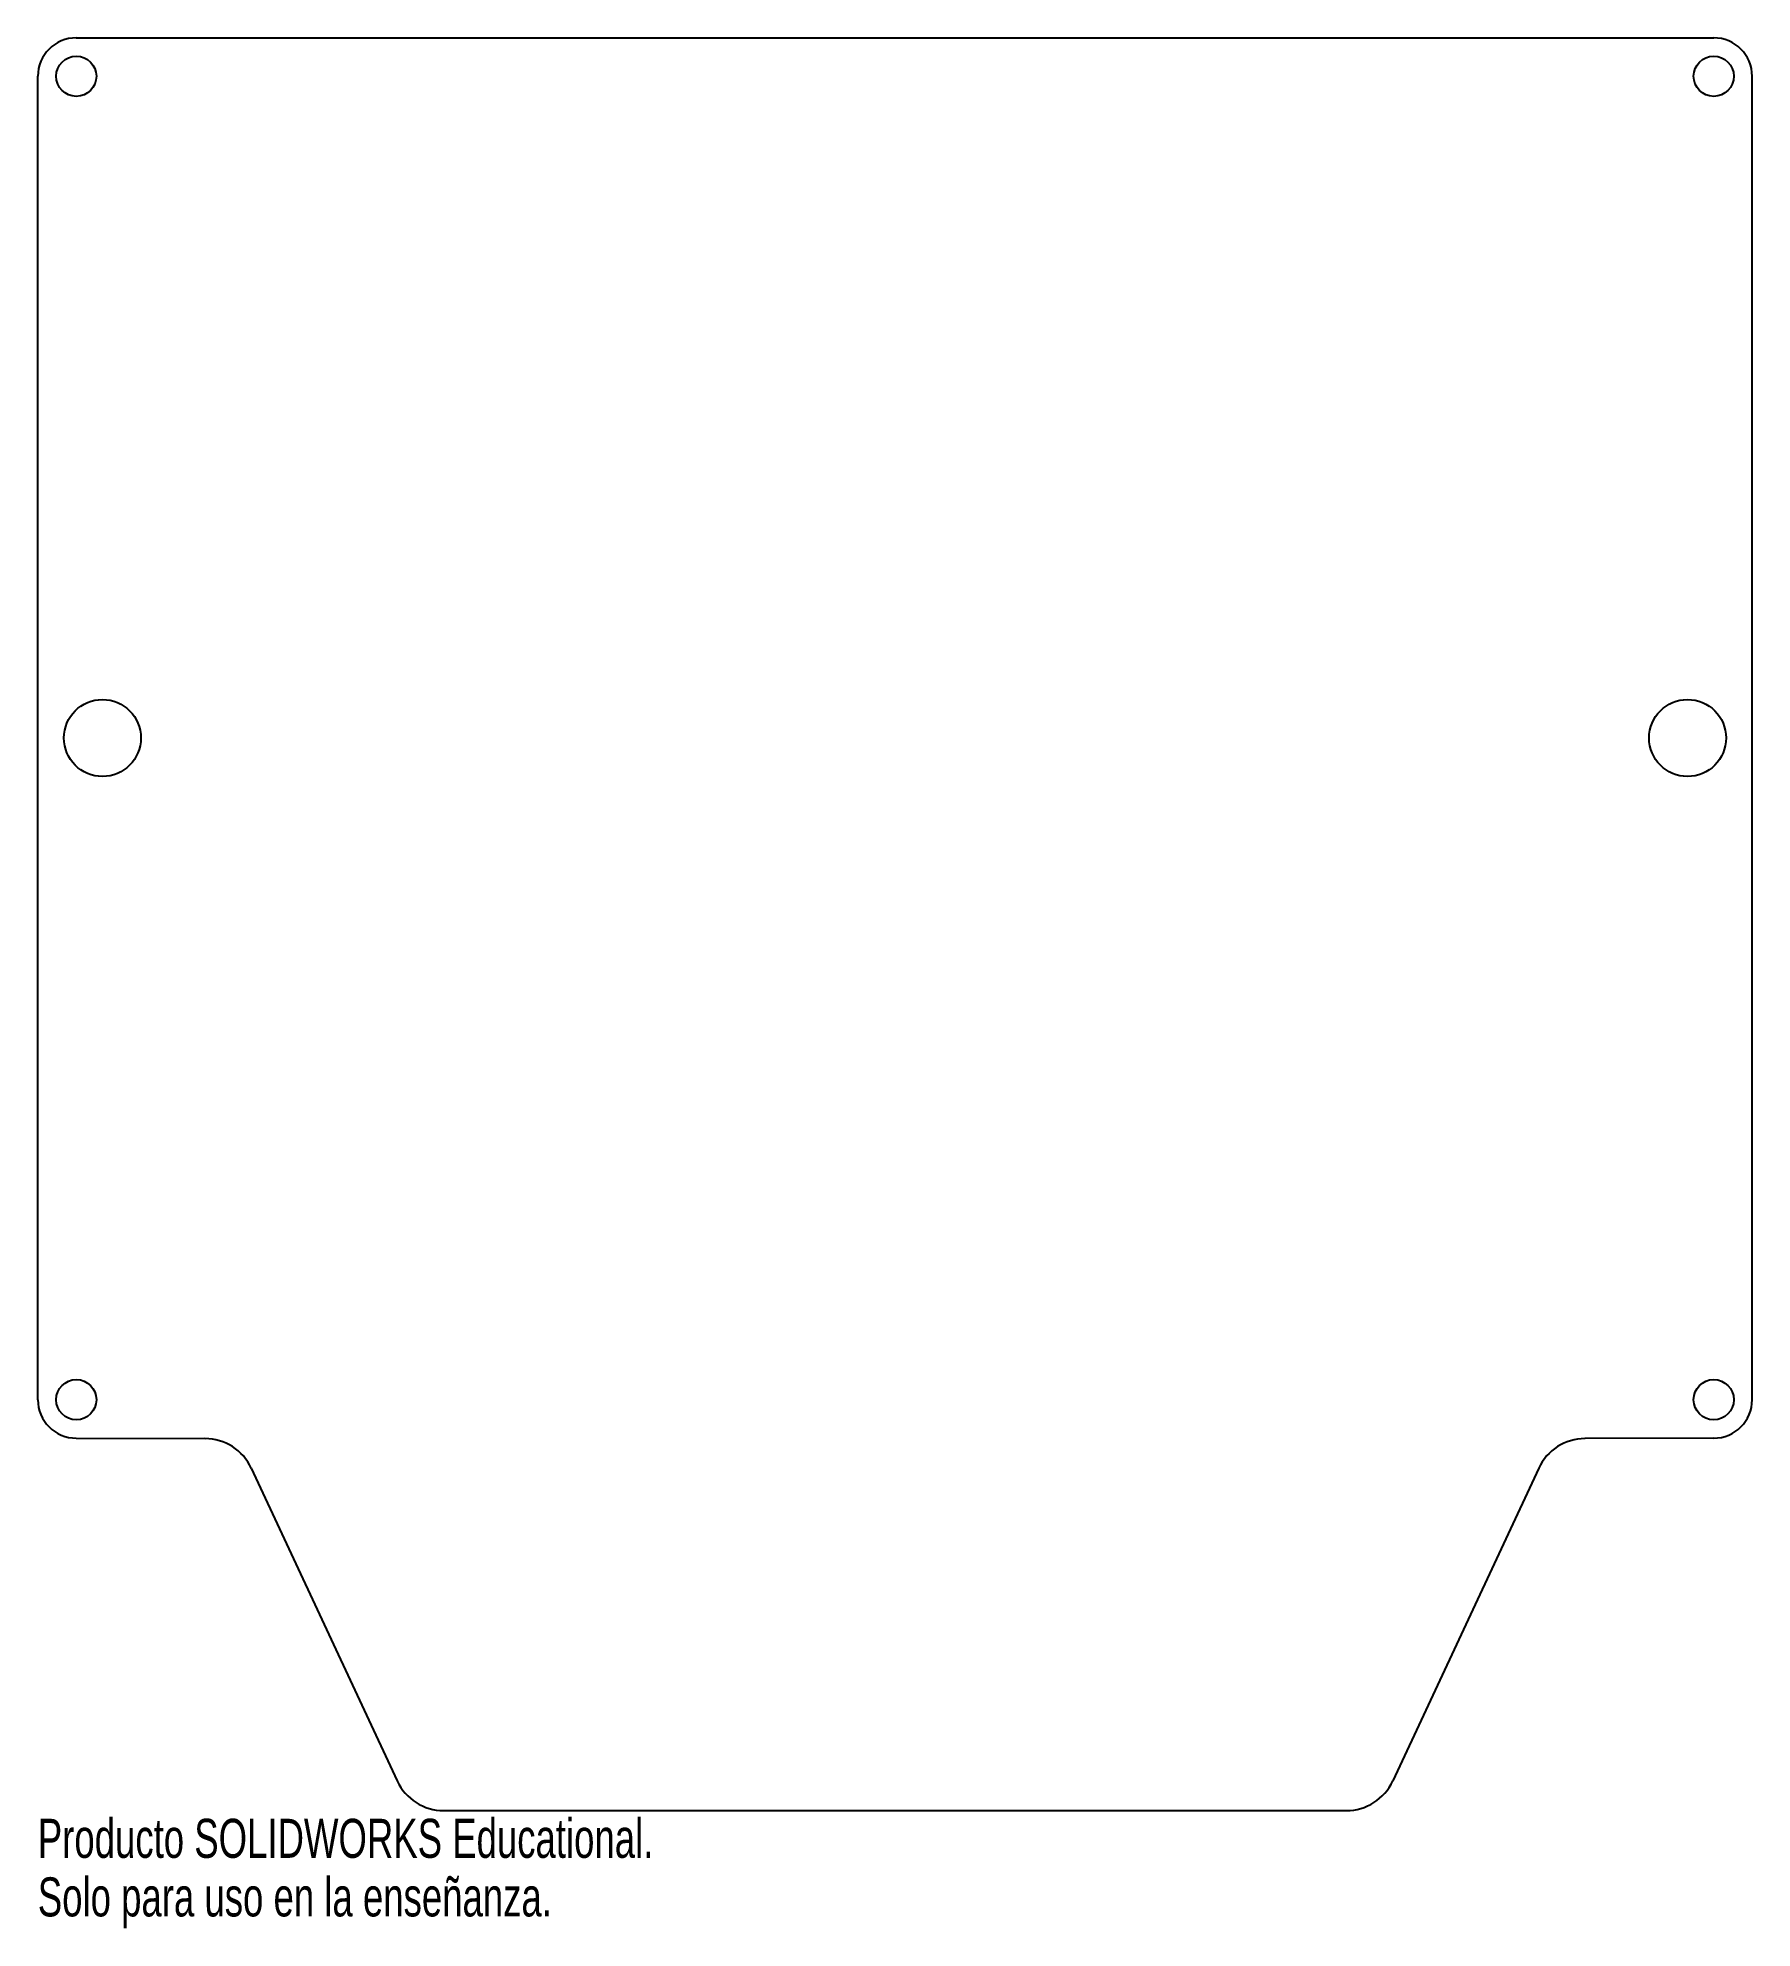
# Model space of a CAD drawing. Header units: inches. Extents: x -4.18 to 4.18, y -5.3 to 3.91.
import ezdxf

# ---------------------------------------------------------------- set-up
doc = ezdxf.new("R2010")
doc.units = ezdxf.units.IN
doc.header["$MEASUREMENT"] = 0
doc.styles.add('SLDTEXTSTYLE0', font='TXT', dxfattribs={"width": 0.7})

msp = doc.modelspace()

# ---------------------------------------------------------------- linework, layer by layer
at = {"color": 7, "linetype": 'Continuous', "lineweight": 25}
for p, q in [((-3.99, 3.9125), (3.99, 3.9125)), ((-4.1775, -2.725), (-4.1775, 3.725)), ((4.1775, -2.725), (4.1775, 3.725)), ((-3.99, -2.9125), (-3.3627, -2.9145)), ((3.99, -2.9125), (3.3627, -2.9145)), ((-3.1369, -3.0588), (-2.4261, -4.5832)), ((3.1369, -3.0588), (2.4261, -4.5832)), ((-2.1995, -4.7275), (2.1995, -4.7275))]:
    msp.add_line(p, q, dxfattribs=at)
for centre, radius in [((-3.99, 3.725), 0.098), ((3.99, 3.725), 0.098), ((-3.8625, 0.5), 0.1875), ((3.8625, 0.5), 0.1875), ((-3.99, -2.725), 0.098), ((3.99, -2.725), 0.098)]:
    msp.add_circle(centre, radius, dxfattribs=at)
for centre, radius, start, end in [((-3.99, 3.725), 0.1875, 90, 180), ((3.99, 3.725), 0.1875, 0, 90), ((-3.99, -2.725), 0.1875, 180, 270), ((3.99, -2.725), 0.1875, 270, 0), ((-3.3635, -3.1645), 0.25, 25, 89.81777), ((3.3635, -3.1645), 0.25, 90.18223, 155), ((-2.1995, -4.4775), 0.25, 205, 270), ((2.1995, -4.4775), 0.25, 270, 335)]:
    msp.add_arc(centre, radius, start, end, dxfattribs=at)

# ---------------------------------------------------------------- texts
at = {"color": 7, "linetype": 'Continuous', "char_height": 0.1903, "attachment_point": 1, "style": 'SLDTEXTSTYLE0'}
for s, insert in [('Producto SOLIDWORKS Educational.', (-4.1775, -4.7676)), ('Solo para uso en la enseñanza.', (-4.1775, -5.0531))]:
    msp.add_mtext(s, dxfattribs=dict(at, insert=insert))

doc.saveas('drawing.dxf')
